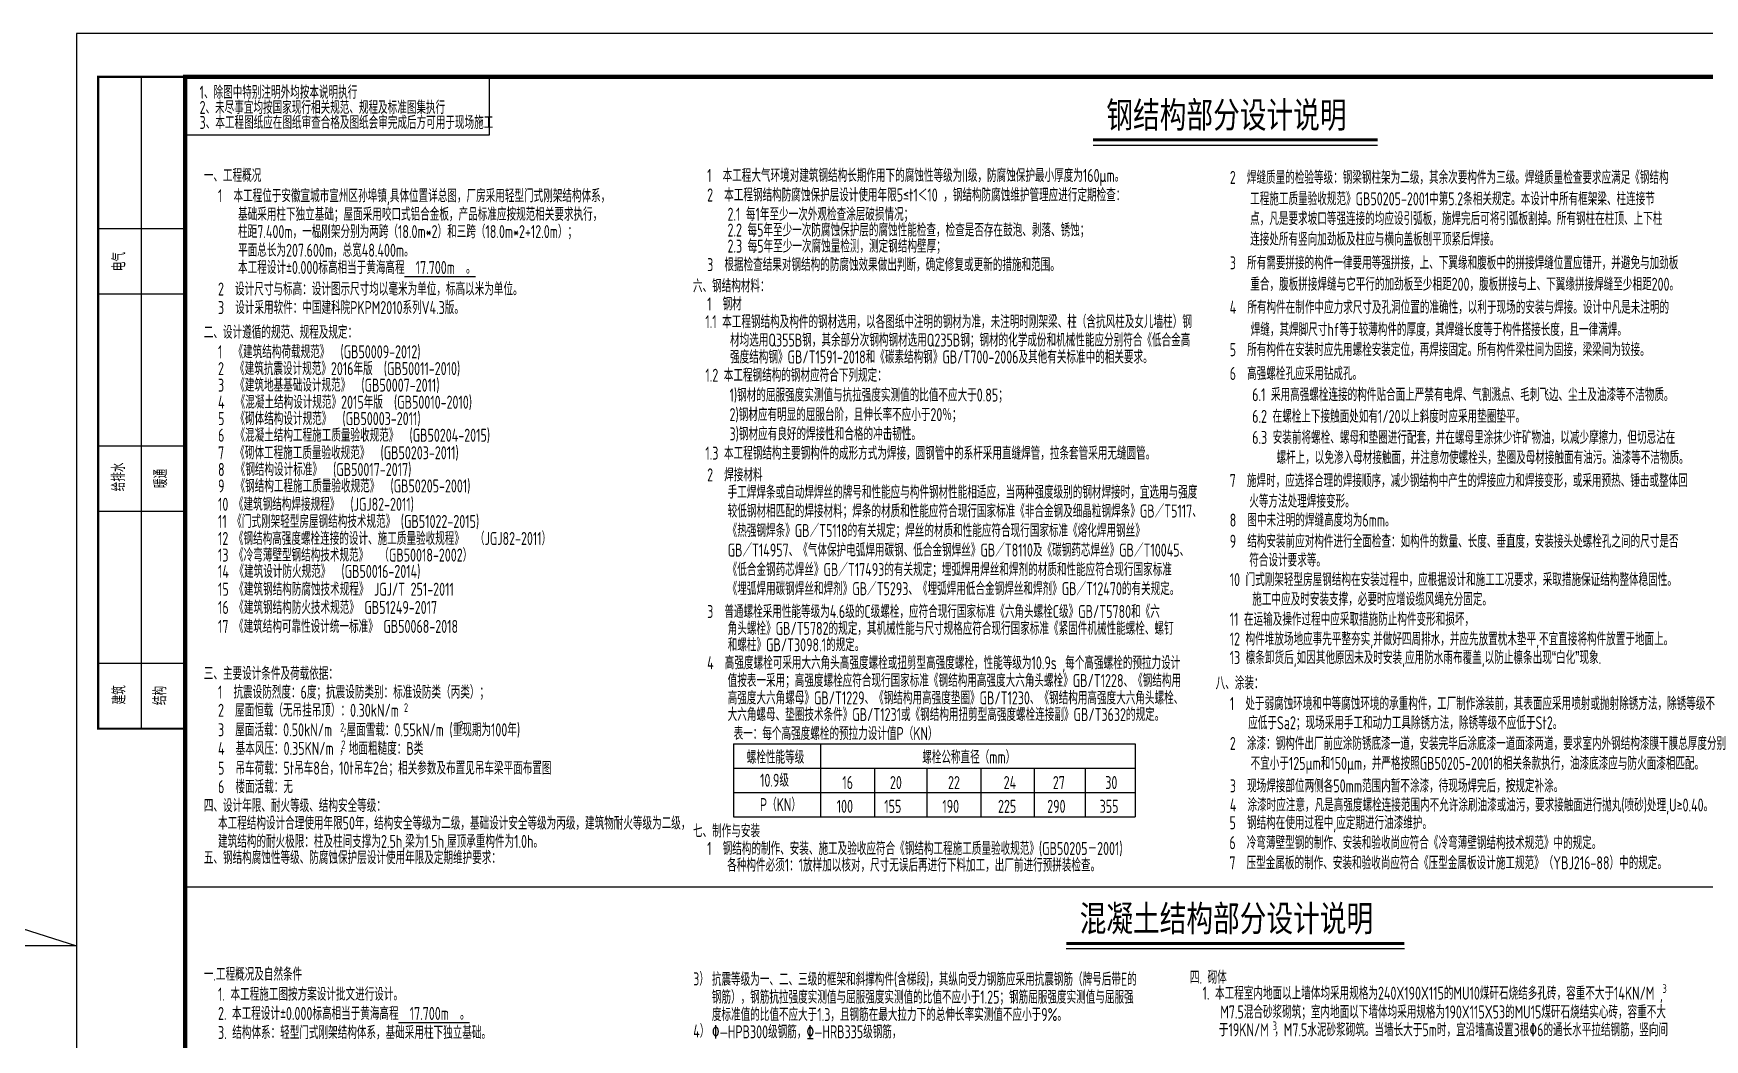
# Model space of a CAD drawing. Extents: x 8844666 to 9156203, y 1662182 to 2655606.
# Drawn here: x 8902419 to 8960084, y 2585170 to 2619906 of the extents above; entities that cross this region are included whole.
import ezdxf

# ---------------------------------------------------------------- set-up
doc = ezdxf.new("R2010")
doc.units = 0
doc.header["$LTSCALE"] = 1000
doc.header["$MEASUREMENT"] = 0
doc.layers.get('0').update_dxf_attribs({"linetype": 'CONTINUOUS'})
for name, color, linetype in [('1', 7, 'CONTINUOUS'), ('JZSM', 3, 'CONTINUOUS'), ('PUB_TEXT', 7, 'CONTINUOUS'), ('PUB_TITLE', 4, 'CONTINUOUS')]:
    doc.layers.add(name, color=color, linetype=linetype)
doc.styles.add('TSSD_REIN', font='atssdeng.shx', dxfattribs={"width": 0.7, "bigfont": 'atssdchn.shx'})
doc.styles.add('图签黑体', font='simhei.ttf', dxfattribs={"width": 0.75})

# ---------------------------------------------------------------- blocks, each defined once
blk = doc.blocks.new('HQL2019')
at = {"layer": '1', "color": 4}
for p, q in [((7066473, 2000841), (7066473, 2015841)), ((7067473, 2012341), (7065473, 2012341)), ((7067473, 2010841), (7065473, 2010841)), ((7067473, 2007341), (7065473, 2007341)), ((7067473, 2005841), (7065473, 2005841)), ((7067473, 2002341), (7065473, 2002341))]:
    blk.add_line(p, q, dxfattribs=at)
at = {"layer": '1', "color": 4, "const_width": 50}
blk.add_lwpolyline([(7065473, 2015841), (7067473, 2015841), (7067473, 2000841), (7065473, 2000841)], close=True, dxfattribs=at)
at = {"layer": 'PUB_TEXT', "color": 2, "style": 'TSSD_REIN', "width": 0.7}
for s, p in [('电气', (7066101, 2011371)), ('给排水', (7066092, 2006303)), ('暖通', (7067061, 2006377)), ('建筑', (7066105, 2001397)), ('结构', (7067042, 2001381))]:
    blk.add_text(s, height=300, rotation=90, dxfattribs=at).set_placement(p)

msp = doc.modelspace()

# ---------------------------------------------------------------- linework, layer by layer
at = {"layer": 'JZSM', "color": 1}
for p, q in [((8918152.8, 2616406.3), (8918152.8, 2618406.3)), ((8907652.8, 2616406.3), (8918152.8, 2616406.3))]:
    msp.add_line(p, q, dxfattribs=at)
at = {"layer": 'JZSM'}
for p, q in [((8938981.7, 2616050.2), (8948803, 2616050.2)), ((8926578.8, 2595385.3), (8926578.8, 2592859.9)), ((8926578.8, 2595385.3), (8940431.5, 2595385.3)), ((8929578.5, 2595385.3), (8929578.5, 2592859.9)), ((8940431.5, 2595385.3), (8940431.5, 2592859.9)), ((8926578.8, 2594543.5), (8940431.5, 2594543.5)), ((8931443, 2594543.5), (8931443, 2592859.9)), ((8933251.8, 2594543.5), (8933251.8, 2592859.9)), ((8935116.3, 2594543.5), (8935116.3, 2592859.9)), ((8936952.9, 2594543.5), (8936952.9, 2592859.9)), ((8938706.1, 2594543.5), (8938706.1, 2592859.9)), ((8926578.8, 2593701.7), (8940431.5, 2593701.7)), ((8926578.8, 2592859.9), (8940431.5, 2592859.9)), ((8938058.9, 2588310.5), (8949725.7, 2588310.5))]:
    msp.add_line(p, q, dxfattribs=at)
for points, const_width in [([(8938981.7, 2616231.8), (8948803, 2616231.8)], 106.3), ([(8938981.7, 2616252.1), (8948803, 2616252.1)], 31.9), ([(8938058.9, 2588492), (8949725.7, 2588492)], 106.3), ([(8938058.9, 2588512.3), (8949725.7, 2588512.3)], 31.9)]:
    msp.add_lwpolyline(points, dxfattribs=dict(at, const_width=const_width))
at = {"layer": 'PUB_TITLE'}
msp.add_line((8907652.8, 2590447.4), (8983252.8, 2590447.4), dxfattribs=at)
msp.add_lwpolyline([(8903902.8, 2556906.3), (8993002.8, 2556906.3), (8993002.8, 2619906.3), (8903902.8, 2619906.3)], close=True, dxfattribs=at)
at = {"layer": 'PUB_TITLE', "const_width": 150}
msp.add_lwpolyline([(8907652.8, 2558406.3), (8991502.8, 2558406.3), (8991502.8, 2618406.3), (8907652.8, 2618406.3)], close=True, dxfattribs=at)
at = {"layer": 'PUB_TITLE', "color": 6}
msp.add_lwpolyline([(8895349.7, 2591139), (8903902.8, 2588406.3), (8844666.2, 2588406.3)], dxfattribs=at)

# ---------------------------------------------------------------- block references
at = {"xscale": 1.5, "yscale": 1.5, "zscale": 1.5}
msp.add_blockref('HQL2019', (-1693556.5, -405354.5), dxfattribs=at)

# ---------------------------------------------------------------- texts
at = {"layer": 'JZSM', "color": 1, "style": 'TSSD_REIN', "width": 0.7}
for s, p in [('1、除图中特别注明外均按本说明执行', (8908152.8, 2617647.7)), ('2、未尽事宜均按国家现行相关规范、规程及标准图集执行', (8908152.8, 2617126.6)), ('3、本工程图纸应在图纸审查合格及图纸会审完成后方可用于现场施工', (8908152.8, 2616606.3)), ('1  本工程位于安徽宣城市宣州区孙埠镇,具体位置详总图，厂房采用轻型门式刚架结构体系，', (8908789.5, 2614076.3)), ('基础采用柱下独立基础；屋面采用咬口式铝合金板，产品标准应按规范相关要求执行，', (8909481.3, 2613436.9)), ('柱距7.400m，一榀刚架分别为两跨（18.0m*2）和三跨（18.0m*2+12.0m）；', (8909481.3, 2612838.1)), ('平面总长为207.600m，总宽48.400m。', (8909481.3, 2612194.4)), ('本工程设计%%P0.000标高相当于黄海高程%%U  17.700m  。', (8909481.3, 2611600.8)), ('1  抗震设防烈度：6度；抗震设防类别：标准设防类（丙类）；', (8908789.5, 2596940.8)), ('2. 本工程设计%%P0.000标高相当于黄海高程%%U  17.700m  。', (8908789.5, 2585848.1)), ('3. 结构体系：轻型门式刚架结构体系，基础采用柱下独立基础。', (8908789.5, 2585188.7))]:
    msp.add_text(s, height=450, dxfattribs=at).set_placement(p)
at = {"layer": 'JZSM'}
for s, height, style, width, p in [('钢结构部分设计说明', 900, '图签黑体', 0.75, (8939442.8, 2616644.9)), ('一、工程概况', 450, 'TSSD_REIN', 0.7, (8908298.8, 2614777.6)), ('1  本工程大气环境对建筑钢结构长期作用下的腐蚀性等级为II级，防腐蚀保护最小厚度为160μm。', 450, 'TSSD_REIN', 0.7, (8925667.7, 2614777.4)), ('2  焊缝质量的检验等级：钢梁钢柱架为二级，其余次要构件为三级。焊缝质量检查要求应满足《钢结构', 450, 'TSSD_REIN', 0.7, (8943703.6, 2614708.7)), ('2  本工程钢结构防腐蚀保护层设计使用年限5≤t1＜10 ，钢结构防腐蚀维护管理应进行定期检查：', 450, 'TSSD_REIN', 0.7, (8925667.7, 2614103.3)), ('工程施工质量验收规范》GB50205-2001中第5.2条相关规定。本设计中所有框架梁、柱连接节', 450, 'TSSD_REIN', 0.7, (8944404, 2613970.4)), ('2.1 每1年至少一次外观检查涂层破损情况；', 450, 'TSSD_REIN', 0.7, (8926370, 2613438.3)), ('2.2 每5年至少一次防腐蚀保护层的腐蚀性能检查，检查是否存在鼓泡、剥落、锈蚀；', 450, 'TSSD_REIN', 0.7, (8926370, 2612892.3)), ('点，凡是要求坡口等强连接的均应设引弧板，施焊完后可将引弧板割掉。所有钢柱在柱顶、上下柱', 450, 'TSSD_REIN', 0.7, (8944404, 2613287.5)), ('2.3 每5年至少一次腐蚀量检测，测定钢结构壁厚；', 450, 'TSSD_REIN', 0.7, (8926370, 2612336.8)), ('连接处所有竖向加劲板及柱应与横向盖板刨平顶紧后焊接。', 450, 'TSSD_REIN', 0.7, (8944404, 2612579.7)), ('3  所有需要拼接的构件一律要用等强拼接，上、下翼缘和腹板中的拼接焊缝位置应错开，并避免与加劲板', 450, 'TSSD_REIN', 0.7, (8943703.6, 2611761.1)), ('3  根据检查结果对钢结构的防腐蚀效果做出判断，确定修复或更新的措施和范围。', 450, 'TSSD_REIN', 0.7, (8925667.7, 2611697.7)), ('2  设计尺寸与标高：设计图示尺寸均以毫米为单位，标高以米为单位。', 450, 'TSSD_REIN', 0.7, (8908789.5, 2610857.8)), ('六、钢结构材料：', 450, 'TSSD_REIN', 0.7, (8925176.9, 2610962.8)), ('重合，腹板拼接焊缝与它平行的加劲板至少相距200，腹板拼接与上、下翼缘拼接焊缝至少相距200。', 450, 'TSSD_REIN', 0.7, (8944409.7, 2611022.7)), ('3  设计采用软件：中国建科院PKPM2010系列V4.3版。', 450, 'TSSD_REIN', 0.7, (8908789.5, 2610216.5)), ('1  钢材', 450, 'TSSD_REIN', 0.7, (8925667.7, 2610343)), ('4  所有构件在制作中应力求尺寸及孔洞位置的准确性，以利于现场的安装与焊接。设计中凡是未注明的', 450, 'TSSD_REIN', 0.7, (8943698.7, 2610225.7)), ('1.1 本工程钢结构及构件的钢材选用，以各图纸中注明的钢材为准，未注明时刚架梁、柱（含抗风柱及女儿墙柱）钢', 450, 'TSSD_REIN', 0.7, (8925605.9, 2609728.6)), ('焊缝，其焊脚尺寸hf等于较薄构件的厚度，其焊缝长度等于构件搭接长度，且一律满焊。', 450, 'TSSD_REIN', 0.7, (8944422.9, 2609458.8)), ('二、设计遵循的规范、规程及规定：', 450, 'TSSD_REIN', 0.7, (8908298.8, 2609365.7)), ('材均选用Q355B钢，其余部分次钢构钢材选用Q235B钢；钢材的化学成份和机械性能应分别符合《低合金高', 450, 'TSSD_REIN', 0.7, (8926456.9, 2609094.8)), ('1  《建筑结构荷载规范》  (GB50009-2012)', 450, 'TSSD_REIN', 0.7, (8908789.5, 2608689.3)), ('强度结构钢》GB/T1591-2018和《碳素结构钢》GB/T700-2006及其他有关标准中的相关要求。', 450, 'TSSD_REIN', 0.7, (8926456.9, 2608510.1)), ('5  所有构件在安装时应先用螺栓安装定位，再焊接固定。所有构件梁柱间为固接，梁梁间为铰接。', 450, 'TSSD_REIN', 0.7, (8943698.7, 2608763)), ('2  《建筑抗震设计规范》2016年版  (GB50011-2010)', 450, 'TSSD_REIN', 0.7, (8908789.5, 2608109.2)), ('1.2 本工程钢结构的钢材应符合下列规定： ', 450, 'TSSD_REIN', 0.7, (8925605.9, 2607879.6)), ('6  高强螺栓孔应采用钻成孔。', 450, 'TSSD_REIN', 0.7, (8943698.7, 2607940.3)), ('3  《建筑地基基础设计规范》  (GB50007-2011)   ', 450, 'TSSD_REIN', 0.7, (8908789.5, 2607538)), ('1)钢材的屈服强度实测值与抗拉强度实测值的比值不应大于0.85；', 450, 'TSSD_REIN', 0.7, (8926439, 2607196.6)), ('6.1 采用高强螺栓连接的构件贴合面上严禁有电焊、气割溅点、毛刺飞边、尘土及油漆等不洁物质。', 450, 'TSSD_REIN', 0.7, (8944474.4, 2607209.6)), ('4  《混凝土结构设计规范》2015年版  (GB50010-2010)   ', 450, 'TSSD_REIN', 0.7, (8908789.5, 2606949.6)), ('5  《砌体结构设计规范》  (GB50003-2011)   ', 450, 'TSSD_REIN', 0.7, (8908789.5, 2606383.2)), ('2)钢材应有明显的屈服台阶，且伸长率不应小于20％；', 450, 'TSSD_REIN', 0.7, (8926439, 2606520.9)), ('6.2 在螺栓上下接触面处如有1/20以上斜度时应采用垫圈垫平。', 450, 'TSSD_REIN', 0.7, (8944474.4, 2606461.2)), ('6  《混凝土结构工程施工质量验收规范》  (GB50204-2015)', 450, 'TSSD_REIN', 0.7, (8908789.5, 2605808.9)), ('3)钢材应有良好的焊接性和合格的冲击韧性。', 450, 'TSSD_REIN', 0.7, (8926439, 2605855.6)), ('6.3 安装前将螺栓、螺母和垫圈进行配套，并在螺母里涂抹少许矿物油，以减少摩擦力，但切忌沾在', 450, 'TSSD_REIN', 0.7, (8944474.4, 2605734.2)), ('7  《砌体工程施工质量验收规范》  (GB50203-2011) ', 450, 'TSSD_REIN', 0.7, (8908789.5, 2605202.8)), ('1.3 本工程钢结构主要钢构件的成形方式为焊接，圆钢管中的系杆采用直缝焊管，拉条套管采用无缝圆管。', 450, 'TSSD_REIN', 0.7, (8925605.9, 2605190)), ('螺杆上，以免渗入母材接触面，并注意勿使螺栓头，垫圈及母材接触面有油污。油漆等不洁物质。', 450, 'TSSD_REIN', 0.7, (8945312, 2605038)), ('8  《钢结构设计标准》  (GB50017-2017)', 450, 'TSSD_REIN', 0.7, (8908789.5, 2604626.6)), ('2  焊接材料', 450, 'TSSD_REIN', 0.7, (8925667.7, 2604440.8)), ('7  施焊时，应选择合理的焊接顺序，减少钢结构中产生的焊接应力和焊接变形，或采用预热、锤击或整体回', 450, 'TSSD_REIN', 0.7, (8943698.7, 2604241.8)), ('9  《钢结构工程施工质量验收规范》  (GB50205-2001)', 450, 'TSSD_REIN', 0.7, (8908789.5, 2604057.4)), ('手工焊焊条或自动焊焊丝的牌号和性能应与构件钢材性能相适应，当两种强度级别的钢材焊接时，宜选用与强度', 450, 'TSSD_REIN', 0.7, (8926375.4, 2603845.3)), ('10 《建筑钢结构焊接规程》  (JGJ82-2011)  ', 450, 'TSSD_REIN', 0.7, (8908789.5, 2603425.2)), ('较低钢材相匹配的焊接材料；焊条的材质和性能应符合现行国家标准《非合金钢及细晶粒钢焊条》GB／T5117、', 450, 'TSSD_REIN', 0.7, (8926375.4, 2603192.5)), ('火等方法处理焊接变形。', 450, 'TSSD_REIN', 0.7, (8944374.5, 2603532.8)), ('11 《门式刚架轻型房屋钢结构技术规范》 (GB51022-2015) ', 450, 'TSSD_REIN', 0.7, (8908789.5, 2602832.6)), ('《热强钢焊条》GB／T5118的有关规定；焊丝的材质和性能应符合现行国家标准《熔化焊用钢丝》', 450, 'TSSD_REIN', 0.7, (8926375.4, 2602518.4)), ('8  图中未注明的焊缝高度均为6mm。', 450, 'TSSD_REIN', 0.7, (8943698.7, 2602879.4)), ('12 《钢结构高强度螺栓连接的设计、施工质量验收规程》  （JGJ82-2011）', 450, 'TSSD_REIN', 0.7, (8908789.5, 2602243.9)), ('9  结构安装前应对构件进行全面检查：如构件的数量、长度、垂直度，安装接头处螺栓孔之间的尺寸是否', 450, 'TSSD_REIN', 0.7, (8943698.7, 2602149.7)), ('13 《冷弯薄壁型钢结构技术规范》  （GB50018-2002）', 450, 'TSSD_REIN', 0.7, (8908789.5, 2601671.8)), ('GB／T14957、《气体保护电弧焊用碳钢、低合金钢焊丝》GB／T8110及《碳钢药芯焊丝》GB／T10045、', 450, 'TSSD_REIN', 0.7, (8926375.4, 2601844.7)), ('符合设计要求等。', 450, 'TSSD_REIN', 0.7, (8944374.5, 2601495.9)), ('14 《建筑设计防火规范》  (GB50016-2014) ', 450, 'TSSD_REIN', 0.7, (8908789.5, 2601107.8)), ('《低合金钢药芯焊丝》GB／T17493的有关规定；埋弧焊用焊丝和焊剂的材质和性能应符合现行国家标准', 450, 'TSSD_REIN', 0.7, (8926375.4, 2601173)), ('10 门式刚架轻型房屋钢结构在安装过程中，应根据设计和施工工况要求，采取措施保证结构整体稳固性。', 450, 'TSSD_REIN', 0.7, (8943698.7, 2600824)), ('15 《建筑钢结构防腐蚀技术规程》 JGJ/T 251-2011', 450, 'TSSD_REIN', 0.7, (8908789.5, 2600492.3)), ('《埋弧焊用碳钢焊丝和焊剂》GB／T5293、《埋弧焊用低合金钢焊丝和焊剂》GB／T12470的有关规定。', 450, 'TSSD_REIN', 0.7, (8926375.4, 2600512)), ('16 《建筑钢结构防火技术规范》 GB51249-2017', 450, 'TSSD_REIN', 0.7, (8908789.5, 2599864.9)), ('3  普通螺栓采用性能等级为4.6级的C级螺栓，应符合现行国家标准《六角头螺栓C级》GB/T5780和《六', 450, 'TSSD_REIN', 0.7, (8925667.7, 2599722.7)), ('施工中应及时安装支撑，必要时应增设缆风绳充分固定。 ', 450, 'TSSD_REIN', 0.7, (8944479.3, 2600147.9)), ('17 《建筑结构可靠性设计统一标准》 GB50068-2018', 450, 'TSSD_REIN', 0.7, (8908789.5, 2599209.1)), ('角头螺栓》GB/T5782的规定，其机械性能与尺寸规格应符合现行国家标准《紧固件机械性能螺栓、螺钉', 450, 'TSSD_REIN', 0.7, (8926377.1, 2599140.8)), ('11 在运输及操作过程中应采取措施防止构件变形和损坏，', 450, 'TSSD_REIN', 0.7, (8943698.7, 2599456.6)), ('和螺柱》GB/T3098.1的规定。', 450, 'TSSD_REIN', 0.7, (8926377.1, 2598573.8)), ('12 构件堆放场地应事先平整夯实,并做好四周排水，并应先放置枕木垫平,不宜直接将构件放置于地面上。', 450, 'TSSD_REIN', 0.7, (8943698.7, 2598774.7)), ('4  高强度螺栓可采用大六角头高强度螺栓或扭剪型高强度螺栓，性能等级为10.9s ,每个高强螺栓的预拉力设计', 450, 'TSSD_REIN', 0.7, (8925667.7, 2597952.8)), ('13 檩条卸货后,如因其他原因未及时安装,应用防水雨布覆盖,以防止檩条出现“白化”现象.', 450, 'TSSD_REIN', 0.7, (8943698.7, 2598133.4)), ('三、主要设计条件及荷载依据：', 450, 'TSSD_REIN', 0.7, (8908298.8, 2597585.1)), ('值按表一采用；高强度螺栓应符合现行国家标准《钢结构用高强度大六角头螺栓》GB/T1228、《钢结构用', 450, 'TSSD_REIN', 0.7, (8926375.4, 2597340.2)), ('高强度大六角螺母》GB/T1229、《钢结构用高强度垫圈》GB/T1230、《钢结构用高强度大六角头螺栓、', 450, 'TSSD_REIN', 0.7, (8926375.4, 2596741.3)), ('八、涂装：', 450, 'TSSD_REIN', 0.7, (8943212.9, 2597254.9)), ('2  屋面恒载（无吊挂吊顶）：0.30kN/m', 450, 'TSSD_REIN', 0.7, (8908789.5, 2596313.5)), ('2', 300, 'TSSD_REIN', 0.7, (8915207.6, 2596480.9)), ('大六角螺母、垫圈技术条件》GB/T1231或《钢结构用扭剪型高强度螺栓连接副》GB/T3632的规定。', 450, 'TSSD_REIN', 0.7, (8926375.4, 2596166.7)), ('1  处于弱腐蚀环境和中等腐蚀环境的承重构件，工厂制作涂装前，其表面应采用喷射或抛射除锈方法，除锈等级不', 450, 'TSSD_REIN', 0.7, (8943703.6, 2596545.7)), ('3  屋面活载：0.50kN/m  ;屋面雪载：0.55kN/m (重现期为100年)', 450, 'TSSD_REIN', 0.7, (8908789.5, 2595640.2)), ('2', 300, 'TSSD_REIN', 0.7, (8913009.3, 2595798.2)), ('2', 300, 'TSSD_REIN', 0.7, (8917121, 2595877.7)), ('应低于Sa2；现场采用手工和动力工具除锈方法，除锈等级不应低于St2。', 450, 'TSSD_REIN', 0.7, (8944336.4, 2595882)), ('4  基本风压：0.35KN/m ，地面粗糙度：B类', 450, 'TSSD_REIN', 0.7, (8908789.5, 2594996.8)), ('2', 300, 'TSSD_REIN', 0.7, (8913043.7, 2595199)), ('表一：每个高强度螺栓的预拉力设计值P（KN）', 450, 'TSSD_REIN', 0.7, (8926578.8, 2595511.4)), ('2  涂漆：钢构件出厂前应涂防锈底漆一道，安装完毕后涂底漆一道面漆两道，要求室内外钢结构漆膜干膜总厚度分别', 450, 'TSSD_REIN', 0.7, (8943703.6, 2595168.6)), ('螺栓性能等级', 450, 'TSSD_REIN', 0.7, (8927034.3, 2594695.6)), ('螺栓公称直径（mm）', 450, 'TSSD_REIN', 0.7, (8933087.8, 2594695.6)), ('不宜小于125μm和150μm，并严格按照GB50205-2001的相关条款执行，油漆底漆应与防火面漆相匹配。', 450, 'TSSD_REIN', 0.7, (8944419.2, 2594481.8)), ('5  吊车荷载：5t吊车8台，10t吊车2台；相关参数及布置见吊车梁平面布置图', 450, 'TSSD_REIN', 0.7, (8908789.5, 2594317.6)), ('10.9级', 450, 'TSSD_REIN', 0.7, (8927493.8, 2593898)), ('6  楼面活载：无 ', 450, 'TSSD_REIN', 0.7, (8908789.5, 2593675.6)), ('16', 450, 'TSSD_REIN', 0.7, (8930332.8, 2593818.9)), ('20', 450, 'TSSD_REIN', 0.7, (8931974.7, 2593818.9)), ('22', 450, 'TSSD_REIN', 0.7, (8933978.3, 2593818.9)), ('24', 450, 'TSSD_REIN', 0.7, (8935898.5, 2593818.9)), ('27', 450, 'TSSD_REIN', 0.7, (8937596, 2593818.9)), ('30', 450, 'TSSD_REIN', 0.7, (8939404.9, 2593818.9)), ('3  现场焊接部位两侧各50mm范围内暂不涂漆，待现场焊完后，按规定补涂。', 450, 'TSSD_REIN', 0.7, (8943703.6, 2593705.1)), ('四、设计年限、耐火等级、结构安全等级：', 450, 'TSSD_REIN', 0.7, (8908298.8, 2593022.9)), ('P（KN）', 450, 'TSSD_REIN', 0.7, (8927488.6, 2593056.1)), ('100', 450, 'TSSD_REIN', 0.7, (8930138, 2592998.6)), ('155', 450, 'TSSD_REIN', 0.7, (8931779.9, 2592998.6)), ('190', 450, 'TSSD_REIN', 0.7, (8933783.5, 2592998.6)), ('225', 450, 'TSSD_REIN', 0.7, (8935703.7, 2592998.6)), ('290', 450, 'TSSD_REIN', 0.7, (8937401.2, 2592998.6)), ('355', 450, 'TSSD_REIN', 0.7, (8939210, 2592998.6)), ('4  涂漆时应注意，凡是高强度螺栓连接范围内不允许涂刷油漆或油污，要求接触面进行抛丸(喷砂)处理,U≥0.40。', 450, 'TSSD_REIN', 0.7, (8943703.6, 2593043.5)), ('本工程结构设计合理使用年限50年，结构安全等级为二级，基础设计安全等级为丙级，建筑物耐火等级为二级，', 450, 'TSSD_REIN', 0.7, (8908789.5, 2592418)), ('七、制作与安装', 450, 'TSSD_REIN', 0.7, (8925176.9, 2592147.6)), ('5  钢结构在使用过程中,应定期进行油漆维护。', 450, 'TSSD_REIN', 0.7, (8943692.9, 2592430.6)), ('建筑结构的耐火极限：柱及柱间支撑为2.5h,梁为1.5h,屋顶承重构件为1.0h。', 450, 'TSSD_REIN', 0.7, (8908789.5, 2591787.7)), ('1  钢结构的制作、安装、施工及验收应符合《钢结构工程施工质量验收规范》(GB50205－2001)', 450, 'TSSD_REIN', 0.7, (8925667.7, 2591542.5)), ('6  冷弯薄壁型钢的制作、安装和验收尚应符合《冷弯薄壁钢结构技术规范》中的规定。', 450, 'TSSD_REIN', 0.7, (8943687.3, 2591742.3)), ('五、钢结构腐蚀性等级、防腐蚀保护层设计使用年限及定期维护要求：', 450, 'TSSD_REIN', 0.7, (8908298.8, 2591227.3)), ('各种构件必须1：1放样加以核对，尺寸无误后再进行下料加工，出厂前进行预拼装检查。 ', 450, 'TSSD_REIN', 0.7, (8926359.8, 2590969.9)), ('7  压型金属板的制作、安装和验收尚应符合《压型金属板设计施工规范》（YBJ216-88）中的规定。', 450, 'TSSD_REIN', 0.7, (8943687.3, 2591047.2)), ('混凝土结构部分设计说明', 900, '图签黑体', 0.75, (8938520, 2588905.1)), ('一.工程概况及自然条件', 450, 'TSSD_REIN', 0.7, (8908298.8, 2587203.5)), ('3）', 450, 'TSSD_REIN', 0.7, (8925185.7, 2587040.8)), ('抗震等级为一、二、三级的框架和斜撑构件(含梯段)，其纵向受力钢筋应采用抗震钢筋（牌号后带E的', 450, 'TSSD_REIN', 0.7, (8925829.5, 2587027.5)), ('四. 砌体  ', 450, 'TSSD_REIN', 0.7, (8942325.2, 2587094.6)), ('1. 本工程施工图按方案设计批文进行设计。', 450, 'TSSD_REIN', 0.7, (8908789.5, 2586512.6)), ('钢筋），钢筋抗拉强度实测值与屈服强度实测值的比值不应小于1.25；钢筋屈服强度实测值与屈服强', 450, 'TSSD_REIN', 0.7, (8925829.5, 2586410.5)), ('1. 本工程室内地面以上墙体均采用规格为240X190X115的MU10煤矸石烧结多孔砖，容重不大于14KN/M ,', 450, 'TSSD_REIN', 0.7, (8942761.4, 2586547.7)), ('3', 300, 'TSSD_REIN', 0.7, (8958635.2, 2586780.3)), ('度标准值的比值不应大于1.3，且钢筋在最大拉力下的总伸长率实测值不应小于9%%%。', 450, 'TSSD_REIN', 0.7, (8925829.5, 2585809.5)), ('M7.5混合砂浆砌筑；室内地面以下墙体均采用规格为190X115X53的MU15煤矸石烧结实心砖，容重不大', 450, 'TSSD_REIN', 0.7, (8943373.9, 2585898.3)), ('4）', 450, 'TSSD_REIN', 0.7, (8925185.7, 2585236.9)), ('%%130—HPB300级钢筋，%%131—HRB335级钢筋，', 450, 'TSSD_REIN', 0.7, (8925829.5, 2585213)), ('于19KN/M ，M7.5水泥砂浆砌筑。当墙长大于5m时，宜沿墙高设置3根%%1306的通长水平拉结钢筋，竖向间', 450, 'TSSD_REIN', 0.7, (8943326.8, 2585283.9)), ('3', 300, 'TSSD_REIN', 0.7, (8945181.8, 2585499))]:
    msp.add_text(s, height=height, dxfattribs=dict(at, style=style, width=width)).set_placement(p)

doc.saveas('drawing.dxf')
